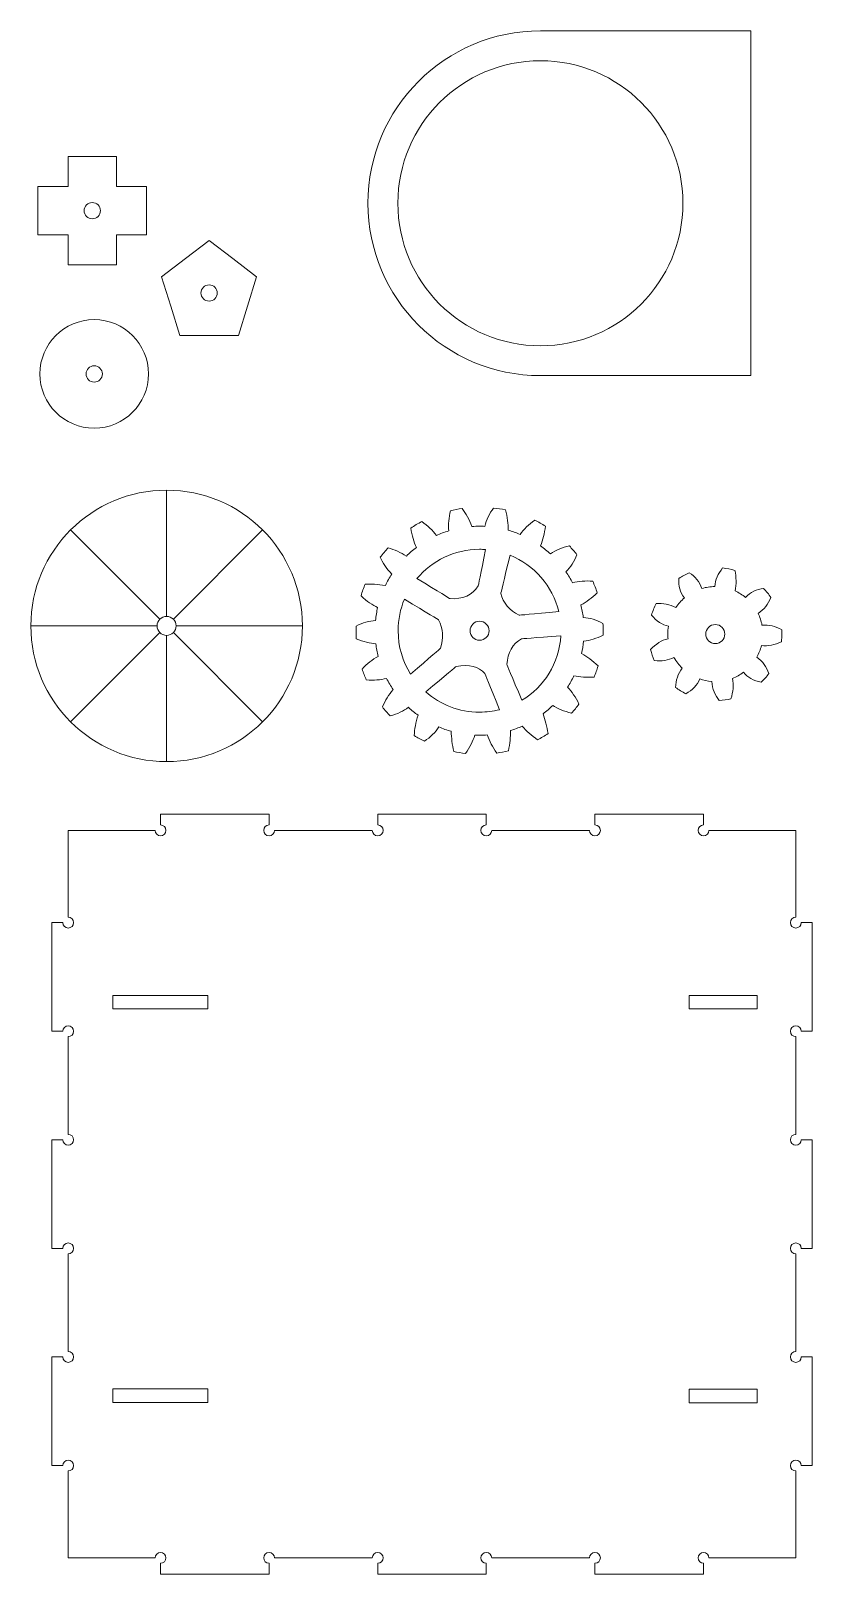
# Model space of a CAD drawing. Header units: centimetres. Extents: x -64 to 66, y 7 to 67.
# Drawn here: x 36.8 to 65.6, y 8.5 to 65.3 of the extents above; entities that cross this region are included whole.
import ezdxf

# ---------------------------------------------------------------- set-up
doc = ezdxf.new("R2010")
doc.units = ezdxf.units.CM
doc.header["$MEASUREMENT"] = 0
doc.layers.add('layer 1', color=7, linetype='Continuous')

msp = doc.modelspace()

# ---------------------------------------------------------------- linework, layer by layer
at = {"layer": 'layer 1', "color": 250, "lineweight": 20}
for points, knots in [([(55.5576, 52.61242), (52.0506, 52.61242), (49.2076, 55.45541), (49.2076, 58.9624), (49.2076, 58.9624), (49.2076, 62.46941), (52.0506, 65.3124), (55.5576, 65.3124)], [0, 0, 0, 0, 0.33333333, 0.33333333, 0.33333333, 0.33333333, 1, 1, 1, 1]), ([(55.5576, 65.3124), (55.5576, 65.3124), (63.30758, 65.3124), (63.30758, 65.3124), (63.30758, 65.3124), (63.30758, 65.3124), (63.30758, 52.61242), (63.30758, 52.61242), (63.30758, 52.61242), (63.30758, 52.61242), (55.5576, 52.61242), (55.5576, 52.61242)], [0, 0, 0, 0, 0.25, 0.25, 0.25, 0.25, 0.5, 0.5, 0.5, 0.5, 1, 1, 1, 1]), ([(55.5576, 64.2124), (58.45708, 64.2124), (60.80759, 61.8619), (60.80759, 58.9624), (60.80759, 58.9624), (60.80759, 56.06292), (58.45708, 53.71242), (55.5576, 53.71242), (55.5576, 53.71242), (52.6581, 53.71242), (50.3076, 56.06292), (50.3076, 58.9624), (50.3076, 58.9624), (50.3076, 61.8619), (52.6581, 64.2124), (55.5576, 64.2124)], [0, 0, 0, 0, 0.2, 0.2, 0.2, 0.2, 0.4, 0.4, 0.4, 0.4, 0.6, 0.6, 0.6, 0.6, 1, 1, 1, 1]), ([(39.94208, 59.57776), (39.94208, 59.57776), (41.05319, 59.57776), (41.05319, 59.57776), (41.05319, 59.57776), (41.05319, 59.57776), (41.05319, 57.79998), (41.05319, 57.79998), (41.05319, 57.79998), (41.05319, 57.79998), (39.94208, 57.79998), (39.94208, 57.79998), (39.94208, 57.79998), (39.94208, 57.79998), (39.94208, 56.68887), (39.94208, 56.68887), (39.94208, 56.68887), (39.94208, 56.68887), (38.1643, 56.68887), (38.1643, 56.68887), (38.1643, 56.68887), (38.1643, 56.68887), (38.1643, 57.79998), (38.1643, 57.79998), (38.1643, 57.79998), (38.1643, 57.79998), (37.05319, 57.79998), (37.05319, 57.79998), (37.05319, 57.79998), (37.05319, 57.79998), (37.05319, 59.57776), (37.05319, 59.57776), (37.05319, 59.57776), (37.05319, 59.57776), (38.1643, 59.57776), (38.1643, 59.57776), (38.1643, 59.57776), (38.1643, 59.57776), (38.1643, 60.68887), (38.1643, 60.68887), (38.1643, 60.68887), (38.1643, 60.68887), (39.94208, 60.68887), (39.94208, 60.68887), (39.94208, 60.68887), (39.94208, 60.68887), (39.94208, 59.57776), (39.94208, 59.57776)], [0, 0, 0, 0, 0.07692308, 0.07692308, 0.07692308, 0.07692308, 0.15384615, 0.15384615, 0.15384615, 0.15384615, 0.23076923, 0.23076923, 0.23076923, 0.23076923, 0.30769231, 0.30769231, 0.30769231, 0.30769231, 0.38461538, 0.38461538, 0.38461538, 0.38461538, 0.46153846, 0.46153846, 0.46153846, 0.46153846, 0.53846154, 0.53846154, 0.53846154, 0.53846154, 0.61538462, 0.61538462, 0.61538462, 0.61538462, 0.69230769, 0.69230769, 0.69230769, 0.69230769, 0.76923077, 0.76923077, 0.76923077, 0.76923077, 0.84615385, 0.84615385, 0.84615385, 0.84615385, 1, 1, 1, 1]), ([(39.05318, 58.98887), (39.21888, 58.98887), (39.35319, 58.85455), (39.35319, 58.68887), (39.35319, 58.68887), (39.35319, 58.52319), (39.21888, 58.38887), (39.05318, 58.38887), (39.05318, 58.38887), (38.8875, 58.38887), (38.7532, 58.52319), (38.7532, 58.68887), (38.7532, 58.68887), (38.7532, 58.85455), (38.8875, 58.98887), (39.05318, 58.98887)], [0, 0, 0, 0, 0.2, 0.2, 0.2, 0.2, 0.4, 0.4, 0.4, 0.4, 0.6, 0.6, 0.6, 0.6, 1, 1, 1, 1]), ([(43.35661, 57.5902), (43.35661, 57.5902), (42.4815, 56.92176), (42.4815, 56.92176), (42.4815, 56.92176), (42.4815, 56.92176), (41.60661, 56.25332), (41.60661, 56.25332), (41.60661, 56.25332), (41.60661, 56.25332), (41.94088, 55.17176), (41.94088, 55.17176), (41.94088, 55.17176), (41.94088, 55.17176), (42.27493, 54.0902), (42.27493, 54.0902), (42.27493, 54.0902), (42.27493, 54.0902), (43.35661, 54.0902), (43.35661, 54.0902), (43.35661, 54.0902), (43.35661, 54.0902), (44.43828, 54.0902), (44.43828, 54.0902), (44.43828, 54.0902), (44.43828, 54.0902), (44.77234, 55.17176), (44.77234, 55.17176), (44.77234, 55.17176), (44.77234, 55.17176), (45.10661, 56.25332), (45.10661, 56.25332), (45.10661, 56.25332), (45.10661, 56.25332), (44.23172, 56.92176), (44.23172, 56.92176), (44.23172, 56.92176), (44.23172, 56.92176), (43.35661, 57.5902), (43.35661, 57.5902)], [0, 0, 0, 0, 0.09090909, 0.09090909, 0.09090909, 0.09090909, 0.18181818, 0.18181818, 0.18181818, 0.18181818, 0.27272727, 0.27272727, 0.27272727, 0.27272727, 0.36363636, 0.36363636, 0.36363636, 0.36363636, 0.45454545, 0.45454545, 0.45454545, 0.45454545, 0.54545455, 0.54545455, 0.54545455, 0.54545455, 0.63636364, 0.63636364, 0.63636364, 0.63636364, 0.72727273, 0.72727273, 0.72727273, 0.72727273, 0.81818182, 0.81818182, 0.81818182, 0.81818182, 1, 1, 1, 1]), ([(43.35661, 55.95545), (43.52231, 55.95545), (43.65662, 55.82114), (43.65662, 55.65545), (43.65662, 55.65545), (43.65662, 55.48976), (43.52231, 55.35545), (43.35661, 55.35545), (43.35661, 55.35545), (43.19091, 55.35545), (43.0566, 55.48976), (43.0566, 55.65545), (43.0566, 55.65545), (43.0566, 55.82114), (43.19091, 55.95545), (43.35661, 55.95545)], [0, 0, 0, 0, 0.2, 0.2, 0.2, 0.2, 0.4, 0.4, 0.4, 0.4, 0.6, 0.6, 0.6, 0.6, 1, 1, 1, 1]), ([(39.12328, 54.67434), (38.01874, 54.67434), (37.12329, 53.77891), (37.12329, 52.67434), (37.12329, 52.67434), (37.12329, 51.56977), (38.01874, 50.67434), (39.12328, 50.67434), (39.12328, 50.67434), (40.22783, 50.67434), (41.12329, 51.56977), (41.12329, 52.67434), (41.12329, 52.67434), (41.12329, 53.77891), (40.22783, 54.67434), (39.12328, 54.67434)], [0, 0, 0, 0, 0.2, 0.2, 0.2, 0.2, 0.4, 0.4, 0.4, 0.4, 0.6, 0.6, 0.6, 0.6, 1, 1, 1, 1]), ([(39.12328, 52.97434), (38.95762, 52.97434), (38.8233, 52.84003), (38.8233, 52.67434), (38.8233, 52.67434), (38.8233, 52.50865), (38.95762, 52.37434), (39.12328, 52.37434), (39.12328, 52.37434), (39.28897, 52.37434), (39.42329, 52.50865), (39.42329, 52.67434), (39.42329, 52.67434), (39.42329, 52.84003), (39.28897, 52.97434), (39.12328, 52.97434)], [0, 0, 0, 0, 0.2, 0.2, 0.2, 0.2, 0.4, 0.4, 0.4, 0.4, 0.6, 0.6, 0.6, 0.6, 1, 1, 1, 1]), ([(41.7909, 48.3924), (44.55233, 48.3924), (46.79091, 46.15383), (46.79091, 43.3924), (46.79091, 43.3924), (46.79091, 40.63097), (44.55233, 38.3924), (41.7909, 38.3924), (41.7909, 38.3924), (39.02947, 38.3924), (36.7909, 40.63097), (36.7909, 43.3924), (36.7909, 43.3924), (36.7909, 46.15383), (39.02947, 48.3924), (41.7909, 48.3924)], [0, 0, 0, 0, 0.2, 0.2, 0.2, 0.2, 0.4, 0.4, 0.4, 0.4, 0.6, 0.6, 0.6, 0.6, 1, 1, 1, 1]), ([(49.84772, 44.8848), (49.91711, 45.02866), (49.99518, 45.16754), (50.08125, 45.30076), (50.08125, 45.30076), (49.87952, 45.5168), (49.73898, 45.72353), (49.65962, 45.92093), (49.65962, 45.92093), (49.74934, 46.04198), (49.84492, 46.15843), (49.94596, 46.26984), (49.94596, 46.26984), (49.94596, 46.26984), (49.94596, 46.26983), (49.94596, 46.26983), (49.94596, 46.26983), (50.19264, 46.20142), (50.41742, 46.09872), (50.6203, 45.96172), (50.6203, 45.96172), (50.73621, 46.07552), (50.85928, 46.18205), (50.98878, 46.28055), (50.98878, 46.28055), (50.89673, 46.48337), (50.82879, 46.72152), (50.78491, 46.995), (50.78491, 46.995), (50.91536, 47.08256), (51.05061, 47.16356), (51.19015, 47.23749), (51.19015, 47.23749), (51.19015, 47.23749), (51.19015, 47.23748), (51.19015, 47.23748), (51.19015, 47.23748), (51.40848, 47.08485), (51.58762, 46.91296), (51.72754, 46.72179), (51.72754, 46.72179), (51.87341, 46.78802), (52.02414, 46.84542), (52.17905, 46.8933), (52.17905, 46.8933), (52.16611, 47.13014), (52.18696, 47.37785), (52.24158, 47.63643), (52.24158, 47.63643), (52.3842, 47.67101), (52.52945, 47.69887), (52.67697, 47.71965), (52.67697, 47.71965), (52.81599, 47.5273), (52.9361, 47.30553), (53.03727, 47.05434), (53.03727, 47.05434), (53.12979, 47.06099), (53.22323, 47.06438), (53.31746, 47.06438), (53.31746, 47.06438), (53.38301, 47.06438), (53.44819, 47.06273), (53.51293, 47.0595), (53.51293, 47.0595), (53.56745, 47.30307), (53.67518, 47.52828), (53.83617, 47.73514), (53.83617, 47.73514), (53.98205, 47.71859), (54.12584, 47.69513), (54.26719, 47.66512), (54.26719, 47.66512), (54.26719, 47.66512), (54.26719, 47.66511), (54.26719, 47.66511), (54.26719, 47.66511), (54.34168, 47.39836), (54.37636, 47.14945), (54.37121, 46.91839), (54.37121, 46.91839), (54.52124, 46.87579), (54.66754, 46.82431), (54.80951, 46.76458), (54.80951, 46.76458), (54.94493, 46.95502), (55.12436, 47.12928), (55.34779, 47.28738), (55.34779, 47.28738), (55.484, 47.21936), (55.6163, 47.14469), (55.74429, 47.06384), (55.74429, 47.06384), (55.74429, 47.06384), (55.74429, 47.06383), (55.74429, 47.06383), (55.74429, 47.06383), (55.70444, 46.79831), (55.64392, 46.55778), (55.56272, 46.34223), (55.56272, 46.34223), (55.69097, 46.25001), (55.81331, 46.15009), (55.92907, 46.04316), (55.92907, 46.04316), (56.12559, 46.18137), (56.3571, 46.28043), (56.62362, 46.34036), (56.62362, 46.34036), (56.7222, 46.23615), (56.81589, 46.12727), (56.90435, 46.01411), (56.90435, 46.01411), (56.80146, 45.76508), (56.66594, 45.55531), (56.49779, 45.38479), (56.49779, 45.38479), (56.58679, 45.25464), (56.668, 45.11873), (56.74076, 44.97777), (56.74076, 44.97777), (56.74076, 44.97777), (56.74076, 44.97778), (56.74076, 44.97778), (56.74076, 44.97778), (56.9658, 45.03731), (57.21439, 45.05795), (57.48651, 45.0397), (57.48651, 45.0397), (57.54801, 44.89944), (57.60263, 44.75548), (57.64996, 44.60826), (57.64996, 44.60826), (57.46158, 44.42598), (57.26154, 44.27732), (57.04987, 44.16229), (57.04987, 44.16229), (57.08789, 44.01215), (57.11707, 43.85848), (57.13687, 43.7019), (57.13687, 43.7019), (57.13687, 43.7019), (57.13688, 43.7019), (57.13688, 43.7019), (57.13688, 43.7019), (57.38428, 43.68561), (57.62527, 43.61164), (57.85982, 43.47997), (57.85982, 43.47997), (57.86488, 43.39208), (57.86744, 43.30353), (57.86744, 43.21438), (57.86744, 43.21438), (57.86744, 43.15931), (57.86647, 43.10445), (57.86453, 43.04986), (57.86453, 43.04986), (57.6265, 42.93031), (57.3878, 42.85673), (57.14842, 42.82914), (57.14842, 42.82914), (57.13303, 42.67433), (57.10848, 42.52221), (57.07532, 42.37336), (57.07532, 42.37336), (57.28003, 42.25976), (57.4816, 42.1079), (57.68003, 41.91778), (57.68003, 41.91778), (57.6383, 41.77715), (57.58995, 41.63936), (57.53535, 41.50478), (57.53535, 41.50478), (57.53535, 41.50478), (57.53536, 41.50478), (57.53536, 41.50478), (57.53536, 41.50478), (57.25671, 41.49396), (57.00794, 41.5083), (56.78902, 41.54779), (56.78902, 41.54779), (56.71974, 41.40375), (56.64176, 41.26469), (56.55577, 41.13129), (56.55577, 41.13129), (56.71764, 40.97409), (56.85807, 40.76707), (56.97706, 40.51025), (56.97706, 40.51025), (56.89179, 40.39504), (56.8012, 40.284), (56.70569, 40.17749), (56.70569, 40.17749), (56.42798, 40.2485), (56.19599, 40.34343), (56.00972, 40.46227), (56.00972, 40.46227), (55.89815, 40.35311), (55.77997, 40.25067), (55.65583, 40.15563), (55.65583, 40.15563), (55.65583, 40.15563), (55.65584, 40.15563), (55.65584, 40.15563), (55.65584, 40.15563), (55.73636, 39.93015), (55.79697, 39.68679), (55.83771, 39.42555), (55.83771, 39.42555), (55.71374, 39.34292), (55.5855, 39.26621), (55.45336, 39.19584), (55.45336, 39.19584), (55.22891, 39.3556), (55.04133, 39.52345), (54.89061, 39.69941), (54.89061, 39.69941), (54.74941, 39.63612), (54.60371, 39.58109), (54.45411, 39.53493), (54.45411, 39.53493), (54.46143, 39.30504), (54.43572, 39.05619), (54.377, 38.7884), (54.377, 38.7884), (54.23633, 38.75485), (54.09312, 38.72782), (53.94772, 38.70768), (53.94772, 38.70768), (53.7926, 38.92861), (53.67662, 39.1509), (53.59977, 39.37457), (53.59977, 39.37457), (53.50656, 39.36782), (53.41241, 39.36438), (53.31746, 39.36438), (53.31746, 39.36438), (53.25982, 39.36438), (53.20249, 39.36565), (53.14548, 39.36815), (53.14548, 39.36815), (53.07671, 39.14635), (52.96131, 38.92148), (52.79929, 38.69356), (52.79929, 38.69356), (52.65252, 38.7102), (52.50786, 38.73383), (52.36566, 38.76409), (52.36566, 38.76409), (52.30918, 39.02015), (52.27792, 39.26814), (52.27187, 39.50806), (52.27187, 39.50806), (52.11598, 39.55195), (51.9641, 39.60542), (51.8169, 39.66777), (51.8169, 39.66777), (51.69057, 39.47061), (51.51297, 39.29565), (51.28413, 39.14288), (51.28413, 39.14288), (51.15656, 39.20671), (51.03239, 39.27638), (50.91202, 39.3515), (50.91202, 39.3515), (50.91202, 39.3515), (50.91201, 39.35149), (50.91201, 39.35149), (50.91201, 39.35149), (50.91896, 39.58521), (50.96607, 39.83477), (51.05333, 40.10018), (51.05333, 40.10018), (50.92927, 40.19052), (50.81084, 40.2881), (50.69861, 40.39228), (50.69861, 40.39228), (50.52132, 40.25252), (50.29609, 40.14712), (50.02295, 40.0761), (50.02295, 40.0761), (50.02295, 40.0761), (50.02296, 40.07611), (50.02296, 40.07611), (50.02296, 40.07611), (49.92218, 40.18188), (49.82642, 40.29249), (49.73612, 40.40757), (49.73612, 40.40757), (49.73612, 40.40757), (49.73611, 40.40756), (49.73611, 40.40756), (49.73611, 40.40756), (49.84407, 40.6456), (49.97687, 40.85902), (50.13448, 41.04781), (50.13448, 41.04781), (50.04514, 41.17883), (49.96364, 41.31565), (49.89075, 41.45758), (49.89075, 41.45758), (49.67074, 41.39977), (49.42164, 41.38072), (49.14341, 41.40044), (49.14341, 41.40044), (49.14341, 41.40044), (49.14343, 41.40044), (49.14343, 41.40044), (49.14343, 41.40044), (49.08625, 41.5318), (49.03512, 41.66639), (48.99033, 41.80384), (48.99033, 41.80384), (49.1726, 41.99855), (49.37058, 42.1538), (49.58424, 42.26958), (49.58424, 42.26958), (49.58424, 42.26958), (49.58425, 42.26958), (49.58425, 42.26958), (49.58425, 42.26958), (49.54642, 42.41951), (49.51738, 42.57295), (49.49773, 42.72928), (49.49773, 42.72928), (49.49773, 42.72928), (49.49772, 42.72928), (49.49772, 42.72928), (49.49772, 42.72928), (49.28194, 42.74718), (49.04161, 42.811), (48.77678, 42.92075), (48.77678, 42.92075), (48.7706, 43.01782), (48.76746, 43.11574), (48.76746, 43.21438), (48.76746, 43.21438), (48.76746, 43.27189), (48.76852, 43.32917), (48.77063, 43.38616), (48.77063, 43.38616), (49.01597, 43.50523), (49.25438, 43.57429), (49.48587, 43.59333), (49.48587, 43.59333), (49.50179, 43.75643), (49.52791, 43.91656), (49.56356, 44.07304), (49.56356, 44.07304), (49.56356, 44.07304), (49.56357, 44.07304), (49.56357, 44.07304), (49.56357, 44.07304), (49.37212, 44.15145), (49.16831, 44.29434), (48.95211, 44.50169), (48.95211, 44.50169), (48.95211, 44.50169), (48.95212, 44.50169), (48.95212, 44.50169), (48.95212, 44.50169), (48.99558, 44.64925), (49.04631, 44.79369), (49.10389, 44.9346), (49.10389, 44.9346), (49.10389, 44.9346), (49.10388, 44.9346), (49.10388, 44.9346), (49.10388, 44.9346), (49.31762, 44.93888), (49.56558, 44.92228), (49.84774, 44.8848), (49.84774, 44.8848), (49.84774, 44.8848), (49.84772, 44.8848), (49.84772, 44.8848)], [0, 0, 0, 0, 0.01052632, 0.01052632, 0.01052632, 0.01052632, 0.02105263, 0.02105263, 0.02105263, 0.02105263, 0.03157895, 0.03157895, 0.03157895, 0.03157895, 0.04210526, 0.04210526, 0.04210526, 0.04210526, 0.05263158, 0.05263158, 0.05263158, 0.05263158, 0.06315789, 0.06315789, 0.06315789, 0.06315789, 0.07368421, 0.07368421, 0.07368421, 0.07368421, 0.08421053, 0.08421053, 0.08421053, 0.08421053, 0.09473684, 0.09473684, 0.09473684, 0.09473684, 0.10526316, 0.10526316, 0.10526316, 0.10526316, 0.11578947, 0.11578947, 0.11578947, 0.11578947, 0.12631579, 0.12631579, 0.12631579, 0.12631579, 0.13684211, 0.13684211, 0.13684211, 0.13684211, 0.14736842, 0.14736842, 0.14736842, 0.14736842, 0.15789474, 0.15789474, 0.15789474, 0.15789474, 0.16842105, 0.16842105, 0.16842105, 0.16842105, 0.17894737, 0.17894737, 0.17894737, 0.17894737, 0.18947368, 0.18947368, 0.18947368, 0.18947368, 0.2, 0.2, 0.2, 0.2, 0.21052632, 0.21052632, 0.21052632, 0.21052632, 0.22105263, 0.22105263, 0.22105263, 0.22105263, 0.23157895, 0.23157895, 0.23157895, 0.23157895, 0.24210526, 0.24210526, 0.24210526, 0.24210526, 0.25263158, 0.25263158, 0.25263158, 0.25263158, 0.26315789, 0.26315789, 0.26315789, 0.26315789, 0.27368421, 0.27368421, 0.27368421, 0.27368421, 0.28421053, 0.28421053, 0.28421053, 0.28421053, 0.29473684, 0.29473684, 0.29473684, 0.29473684, 0.30526316, 0.30526316, 0.30526316, 0.30526316, 0.31578947, 0.31578947, 0.31578947, 0.31578947, 0.32631579, 0.32631579, 0.32631579, 0.32631579, 0.33684211, 0.33684211, 0.33684211, 0.33684211, 0.34736842, 0.34736842, 0.34736842, 0.34736842, 0.35789474, 0.35789474, 0.35789474, 0.35789474, 0.36842105, 0.36842105, 0.36842105, 0.36842105, 0.37894737, 0.37894737, 0.37894737, 0.37894737, 0.38947368, 0.38947368, 0.38947368, 0.38947368, 0.4, 0.4, 0.4, 0.4, 0.41052632, 0.41052632, 0.41052632, 0.41052632, 0.42105263, 0.42105263, 0.42105263, 0.42105263, 0.43157895, 0.43157895, 0.43157895, 0.43157895, 0.44210526, 0.44210526, 0.44210526, 0.44210526, 0.45263158, 0.45263158, 0.45263158, 0.45263158, 0.46315789, 0.46315789, 0.46315789, 0.46315789, 0.47368421, 0.47368421, 0.47368421, 0.47368421, 0.48421053, 0.48421053, 0.48421053, 0.48421053, 0.49473684, 0.49473684, 0.49473684, 0.49473684, 0.50526316, 0.50526316, 0.50526316, 0.50526316, 0.51578947, 0.51578947, 0.51578947, 0.51578947, 0.52631579, 0.52631579, 0.52631579, 0.52631579, 0.53684211, 0.53684211, 0.53684211, 0.53684211, 0.54736842, 0.54736842, 0.54736842, 0.54736842, 0.55789474, 0.55789474, 0.55789474, 0.55789474, 0.56842105, 0.56842105, 0.56842105, 0.56842105, 0.57894737, 0.57894737, 0.57894737, 0.57894737, 0.58947368, 0.58947368, 0.58947368, 0.58947368, 0.6, 0.6, 0.6, 0.6, 0.61052632, 0.61052632, 0.61052632, 0.61052632, 0.62105263, 0.62105263, 0.62105263, 0.62105263, 0.63157895, 0.63157895, 0.63157895, 0.63157895, 0.64210526, 0.64210526, 0.64210526, 0.64210526, 0.65263158, 0.65263158, 0.65263158, 0.65263158, 0.66315789, 0.66315789, 0.66315789, 0.66315789, 0.67368421, 0.67368421, 0.67368421, 0.67368421, 0.68421053, 0.68421053, 0.68421053, 0.68421053, 0.69473684, 0.69473684, 0.69473684, 0.69473684, 0.70526316, 0.70526316, 0.70526316, 0.70526316, 0.71578947, 0.71578947, 0.71578947, 0.71578947, 0.72631579, 0.72631579, 0.72631579, 0.72631579, 0.73684211, 0.73684211, 0.73684211, 0.73684211, 0.74736842, 0.74736842, 0.74736842, 0.74736842, 0.75789474, 0.75789474, 0.75789474, 0.75789474, 0.76842105, 0.76842105, 0.76842105, 0.76842105, 0.77894737, 0.77894737, 0.77894737, 0.77894737, 0.78947368, 0.78947368, 0.78947368, 0.78947368, 0.8, 0.8, 0.8, 0.8, 0.81052632, 0.81052632, 0.81052632, 0.81052632, 0.82105263, 0.82105263, 0.82105263, 0.82105263, 0.83157895, 0.83157895, 0.83157895, 0.83157895, 0.84210526, 0.84210526, 0.84210526, 0.84210526, 0.85263158, 0.85263158, 0.85263158, 0.85263158, 0.86315789, 0.86315789, 0.86315789, 0.86315789, 0.87368421, 0.87368421, 0.87368421, 0.87368421, 0.88421053, 0.88421053, 0.88421053, 0.88421053, 0.89473684, 0.89473684, 0.89473684, 0.89473684, 0.90526316, 0.90526316, 0.90526316, 0.90526316, 0.91578947, 0.91578947, 0.91578947, 0.91578947, 0.92631579, 0.92631579, 0.92631579, 0.92631579, 0.93684211, 0.93684211, 0.93684211, 0.93684211, 0.94736842, 0.94736842, 0.94736842, 0.94736842, 0.95789474, 0.95789474, 0.95789474, 0.95789474, 0.96842105, 0.96842105, 0.96842105, 0.96842105, 0.97894737, 0.97894737, 0.97894737, 0.97894737, 1, 1, 1, 1]), ([(53.26897, 44.86747), (53.26897, 44.86747), (53.3587, 45.31377), (53.53818, 46.20638), (53.53818, 46.20638), (53.4653, 46.21167), (53.39168, 46.21438), (53.31746, 46.21438), (53.31746, 46.21438), (52.39025, 46.21438), (51.56129, 45.79376), (51.01101, 45.13292), (51.01101, 45.13292), (51.82251, 44.64138), (52.22827, 44.39561), (52.22827, 44.39561), (52.22827, 44.39561), (52.69982, 44.36624), (53.04672, 44.52353), (53.26897, 44.86747)], [0, 0, 0, 0, 0.16666667, 0.16666667, 0.16666667, 0.16666667, 0.33333333, 0.33333333, 0.33333333, 0.33333333, 0.5, 0.5, 0.5, 0.5, 0.66666667, 0.66666667, 0.66666667, 0.66666667, 1, 1, 1, 1]), ([(54.7727, 43.7871), (54.7727, 43.7871), (55.26006, 43.83034), (56.23476, 43.91681), (56.23476, 43.91681), (56.00718, 44.86547), (55.32889, 45.63882), (54.43897, 45.99773), (54.43897, 45.99773), (54.21166, 45.05607), (54.09801, 44.58524), (54.09801, 44.58524), (54.09801, 44.58524), (54.19008, 44.23222), (54.41498, 43.96618), (54.7727, 43.7871)], [0, 0, 0, 0, 0.2, 0.2, 0.2, 0.2, 0.4, 0.4, 0.4, 0.4, 0.6, 0.6, 0.6, 0.6, 1, 1, 1, 1]), ([(62.72121, 45.43367), (62.57621, 45.47829), (62.42547, 45.50983), (62.27035, 45.52688), (62.27035, 45.52688), (62.09859, 45.3151), (62.00243, 45.08666), (61.98187, 44.84158), (61.98187, 44.84158), (61.8166, 44.83994), (61.65681, 44.81538), (61.50555, 44.77095), (61.50555, 44.77095), (61.41965, 45.01802), (61.2637, 45.20957), (61.03766, 45.34561), (61.03766, 45.34561), (61.03766, 45.34561), (61.03766, 45.3456), (61.03766, 45.3456), (61.03766, 45.3456), (60.90471, 45.28878), (60.77778, 45.22053), (60.65813, 45.1421), (60.65813, 45.1421), (60.65813, 45.1421), (60.65812, 45.14211), (60.65812, 45.14211), (60.65812, 45.14211), (60.63493, 44.86452), (60.70321, 44.62458), (60.86296, 44.42231), (60.86296, 44.42231), (60.74338, 44.32007), (60.63773, 44.20198), (60.54931, 44.07131), (60.54931, 44.07131), (60.31862, 44.18502), (60.07635, 44.2334), (59.8225, 44.21646), (59.8225, 44.21646), (59.8225, 44.21646), (59.82251, 44.21646), (59.82251, 44.21646), (59.82251, 44.21646), (59.75248, 44.08118), (59.69467, 43.93855), (59.65058, 43.79002), (59.65058, 43.79002), (59.82654, 43.57214), (60.03392, 43.43433), (60.27269, 43.3766), (60.27269, 43.3766), (60.25751, 43.28388), (60.24961, 43.18869), (60.24961, 43.09167), (60.24961, 43.09167), (60.24961, 43.03362), (60.25244, 42.97623), (60.25796, 42.91964), (60.25796, 42.91964), (60.01924, 42.86505), (59.80559, 42.73136), (59.61701, 42.51859), (59.61701, 42.51859), (59.65052, 42.37877), (59.69601, 42.24359), (59.75236, 42.11424), (59.75236, 42.11424), (60.02614, 42.08412), (60.26779, 42.12201), (60.47729, 42.2279), (60.47729, 42.2279), (60.55905, 42.08411), (60.66061, 41.95303), (60.77825, 41.83838), (60.77825, 41.83838), (60.62587, 41.62069), (60.54429, 41.38407), (60.53355, 41.12853), (60.53355, 41.12853), (60.65321, 41.03904), (60.78131, 40.96022), (60.91646, 40.8935), (60.91646, 40.8935), (61.16108, 41.03009), (61.33155, 41.21133), (61.42787, 41.4372), (61.42787, 41.4372), (61.56702, 41.38912), (61.71414, 41.35809), (61.86672, 41.34664), (61.86672, 41.34664), (61.89055, 41.06463), (61.98399, 40.83109), (62.14704, 40.64603), (62.14704, 40.64603), (62.29328, 40.6547), (62.43607, 40.67622), (62.5743, 40.70944), (62.5743, 40.70944), (62.65951, 40.96282), (62.67749, 41.21233), (62.62824, 41.45797), (62.62824, 41.45797), (62.77688, 41.5152), (62.91573, 41.59214), (63.0416, 41.68557), (63.0416, 41.68557), (63.18836, 41.49325), (63.40487, 41.37116), (63.69112, 41.31929), (63.69112, 41.31929), (63.79194, 41.41554), (63.88457, 41.52031), (63.96785, 41.63244), (63.96785, 41.63244), (63.89327, 41.87755), (63.74693, 42.08013), (63.52885, 42.24019), (63.52885, 42.24019), (63.60302, 42.37314), (63.66039, 42.51676), (63.69801, 42.66817), (63.69801, 42.66817), (63.69801, 42.66817), (63.69802, 42.66817), (63.69802, 42.66817), (63.69802, 42.66817), (63.94468, 42.64391), (64.18967, 42.68946), (64.43299, 42.8048), (64.43299, 42.8048), (64.44397, 42.8989), (64.44961, 42.99463), (64.44961, 43.09167), (64.44961, 43.09167), (64.44961, 43.14394), (64.44797, 43.19583), (64.44476, 43.24727), (64.44476, 43.24727), (64.21429, 43.38518), (63.97238, 43.44244), (63.71905, 43.41906), (63.71905, 43.41906), (63.69018, 43.57161), (63.64151, 43.71716), (63.57582, 43.85292), (63.57582, 43.85292), (63.57582, 43.85292), (63.5758, 43.85292), (63.5758, 43.85292), (63.5758, 43.85292), (63.79307, 44.00093), (63.951, 44.19457), (64.0496, 44.43386), (64.0496, 44.43386), (64.0496, 44.43386), (64.04959, 44.43386), (64.04959, 44.43386), (64.04959, 44.43386), (63.96973, 44.55556), (63.87933, 44.66975), (63.77969, 44.77508), (63.77969, 44.77508), (63.51775, 44.74313), (63.29654, 44.63122), (63.11604, 44.43934), (63.11604, 44.43934), (63.11604, 44.43934), (63.11604, 44.43935), (63.11604, 44.43935), (63.11604, 44.43935), (62.99873, 44.53664), (62.86851, 44.61891), (62.72833, 44.68319), (62.72833, 44.68319), (62.77982, 44.927), (62.77646, 45.18182), (62.71821, 45.44764)], [0, 0, 0, 0, 0.02173913, 0.02173913, 0.02173913, 0.02173913, 0.04347826, 0.04347826, 0.04347826, 0.04347826, 0.06521739, 0.06521739, 0.06521739, 0.06521739, 0.08695652, 0.08695652, 0.08695652, 0.08695652, 0.10869565, 0.10869565, 0.10869565, 0.10869565, 0.13043478, 0.13043478, 0.13043478, 0.13043478, 0.15217391, 0.15217391, 0.15217391, 0.15217391, 0.17391304, 0.17391304, 0.17391304, 0.17391304, 0.19565217, 0.19565217, 0.19565217, 0.19565217, 0.2173913, 0.2173913, 0.2173913, 0.2173913, 0.23913043, 0.23913043, 0.23913043, 0.23913043, 0.26086957, 0.26086957, 0.26086957, 0.26086957, 0.2826087, 0.2826087, 0.2826087, 0.2826087, 0.30434783, 0.30434783, 0.30434783, 0.30434783, 0.32608696, 0.32608696, 0.32608696, 0.32608696, 0.34782609, 0.34782609, 0.34782609, 0.34782609, 0.36956522, 0.36956522, 0.36956522, 0.36956522, 0.39130435, 0.39130435, 0.39130435, 0.39130435, 0.41304348, 0.41304348, 0.41304348, 0.41304348, 0.43478261, 0.43478261, 0.43478261, 0.43478261, 0.45652174, 0.45652174, 0.45652174, 0.45652174, 0.47826087, 0.47826087, 0.47826087, 0.47826087, 0.5, 0.5, 0.5, 0.5, 0.52173913, 0.52173913, 0.52173913, 0.52173913, 0.54347826, 0.54347826, 0.54347826, 0.54347826, 0.56521739, 0.56521739, 0.56521739, 0.56521739, 0.58695652, 0.58695652, 0.58695652, 0.58695652, 0.60869565, 0.60869565, 0.60869565, 0.60869565, 0.63043478, 0.63043478, 0.63043478, 0.63043478, 0.65217391, 0.65217391, 0.65217391, 0.65217391, 0.67391304, 0.67391304, 0.67391304, 0.67391304, 0.69565217, 0.69565217, 0.69565217, 0.69565217, 0.7173913, 0.7173913, 0.7173913, 0.7173913, 0.73913043, 0.73913043, 0.73913043, 0.73913043, 0.76086957, 0.76086957, 0.76086957, 0.76086957, 0.7826087, 0.7826087, 0.7826087, 0.7826087, 0.80434783, 0.80434783, 0.80434783, 0.80434783, 0.82608696, 0.82608696, 0.82608696, 0.82608696, 0.84782609, 0.84782609, 0.84782609, 0.84782609, 0.86956522, 0.86956522, 0.86956522, 0.86956522, 0.89130435, 0.89130435, 0.89130435, 0.89130435, 0.91304348, 0.91304348, 0.91304348, 0.91304348, 0.93478261, 0.93478261, 0.93478261, 0.93478261, 0.95652174, 0.95652174, 0.95652174, 0.95652174, 1, 1, 1, 1]), ([(51.87769, 42.56564), (51.87769, 42.56564), (51.48758, 42.23082), (50.77614, 41.61934), (50.77614, 41.61934), (50.48554, 42.08137), (50.31746, 42.62825), (50.31746, 43.21438), (50.31746, 43.21438), (50.31746, 43.62483), (50.39989, 44.01604), (50.54909, 44.37232), (50.54909, 44.37232), (51.38778, 43.86755), (51.80713, 43.61516), (51.80713, 43.61516), (51.80713, 43.61516), (51.97579, 43.29143), (51.99932, 42.94159), (51.87769, 42.56564)], [0, 0, 0, 0, 0.16666667, 0.16666667, 0.16666667, 0.16666667, 0.33333333, 0.33333333, 0.33333333, 0.33333333, 0.5, 0.5, 0.5, 0.5, 0.66666667, 0.66666667, 0.66666667, 0.66666667, 1, 1, 1, 1]), ([(41.7909, 43.7424), (41.98422, 43.7424), (42.14091, 43.58569), (42.14091, 43.39239), (42.14091, 43.39239), (42.14091, 43.1991), (41.98422, 43.0424), (41.7909, 43.0424), (41.7909, 43.0424), (41.5976, 43.0424), (41.4409, 43.1991), (41.4409, 43.39239), (41.4409, 43.39239), (41.4409, 43.58569), (41.5976, 43.7424), (41.7909, 43.7424)], [0, 0, 0, 0, 0.2, 0.2, 0.2, 0.2, 0.4, 0.4, 0.4, 0.4, 0.6, 0.6, 0.6, 0.6, 1, 1, 1, 1]), ([(53.31746, 43.56438), (53.51075, 43.56438), (53.66745, 43.40768), (53.66745, 43.21438), (53.66745, 43.21438), (53.66745, 43.02108), (53.51075, 42.86438), (53.31746, 42.86438), (53.31746, 42.86438), (53.12416, 42.86438), (52.96746, 43.02108), (52.96746, 43.21438), (52.96746, 43.21438), (52.96746, 43.40768), (53.12416, 43.56438), (53.31746, 43.56438)], [0, 0, 0, 0, 0.2, 0.2, 0.2, 0.2, 0.4, 0.4, 0.4, 0.4, 0.6, 0.6, 0.6, 0.6, 1, 1, 1, 1]), ([(61.99961, 43.44167), (62.19292, 43.44167), (62.34962, 43.28497), (62.34962, 43.09167), (62.34962, 43.09167), (62.34962, 42.89837), (62.19292, 42.74167), (61.99961, 42.74167), (61.99961, 42.74167), (61.80631, 42.74167), (61.64962, 42.89837), (61.64962, 43.09167), (61.64962, 43.09167), (61.64962, 43.28497), (61.80631, 43.44167), (61.99961, 43.44167)], [0, 0, 0, 0, 0.2, 0.2, 0.2, 0.2, 0.4, 0.4, 0.4, 0.4, 0.6, 0.6, 0.6, 0.6, 1, 1, 1, 1]), ([(54.87569, 40.65029), (55.68909, 41.14567), (56.24823, 42.01721), (56.31145, 43.02329), (56.31145, 43.02329), (55.34293, 42.95338), (54.85865, 42.91842), (54.85865, 42.91842), (54.85865, 42.91842), (54.53898, 42.73142), (54.35965, 42.41392), (54.32068, 41.96592), (54.32068, 41.96592), (54.32068, 41.96592), (54.50569, 41.52738), (54.87569, 40.6503), (54.87569, 40.6503), (54.87569, 40.6503), (54.87569, 40.65029), (54.87569, 40.65029)], [0, 0, 0, 0, 0.16666667, 0.16666667, 0.16666667, 0.16666667, 0.33333333, 0.33333333, 0.33333333, 0.33333333, 0.5, 0.5, 0.5, 0.5, 0.66666667, 0.66666667, 0.66666667, 0.66666667, 1, 1, 1, 1]), ([(53.50929, 41.6396), (53.50929, 41.6396), (53.68963, 41.19458), (54.05031, 40.30453), (54.05031, 40.30453), (53.81578, 40.24565), (53.57026, 40.21438), (53.31746, 40.21438), (53.31746, 40.21438), (52.55991, 40.21438), (51.86794, 40.49517), (51.33995, 40.95833), (51.33995, 40.95833), (52.08061, 41.58302), (52.45095, 41.89536), (52.45095, 41.89536), (52.45095, 41.89536), (52.93533, 41.98822), (53.28812, 41.90297), (53.50929, 41.6396)], [0, 0, 0, 0, 0.16666667, 0.16666667, 0.16666667, 0.16666667, 0.33333333, 0.33333333, 0.33333333, 0.33333333, 0.5, 0.5, 0.5, 0.5, 0.66666667, 0.66666667, 0.66666667, 0.66666667, 1, 1, 1, 1]), ([(41.56559, 36.06001), (41.67605, 36.06001), (41.76559, 35.97047), (41.76559, 35.86001), (41.76559, 35.86001), (41.76559, 35.74955), (41.67605, 35.66001), (41.56559, 35.66001), (41.56559, 35.66001), (41.45513, 35.66001), (41.36559, 35.74955), (41.36559, 35.86001)], [0, 0, 0, 0, 0.25, 0.25, 0.25, 0.25, 0.5, 0.5, 0.5, 0.5, 1, 1, 1, 1]), ([(45.76559, 35.86001), (45.76559, 35.74955), (45.67605, 35.66001), (45.56559, 35.66001), (45.56559, 35.66001), (45.45513, 35.66001), (45.36559, 35.74955), (45.36559, 35.86001), (45.36559, 35.86001), (45.36559, 35.97047), (45.45513, 36.06001), (45.56559, 36.06001)], [0, 0, 0, 0, 0.25, 0.25, 0.25, 0.25, 0.5, 0.5, 0.5, 0.5, 1, 1, 1, 1]), ([(49.56558, 36.06001), (49.67604, 36.06001), (49.76558, 35.97047), (49.76558, 35.86001), (49.76558, 35.86001), (49.76558, 35.74955), (49.67604, 35.66001), (49.56558, 35.66001), (49.56558, 35.66001), (49.45512, 35.66001), (49.36558, 35.74955), (49.36558, 35.86001)], [0, 0, 0, 0, 0.25, 0.25, 0.25, 0.25, 0.5, 0.5, 0.5, 0.5, 1, 1, 1, 1]), ([(53.76558, 35.86001), (53.76558, 35.74955), (53.67604, 35.66001), (53.56558, 35.66001), (53.56558, 35.66001), (53.45512, 35.66001), (53.36558, 35.74955), (53.36558, 35.86001), (53.36558, 35.86001), (53.36558, 35.97047), (53.45512, 36.06001), (53.56558, 36.06001)], [0, 0, 0, 0, 0.25, 0.25, 0.25, 0.25, 0.5, 0.5, 0.5, 0.5, 1, 1, 1, 1]), ([(57.56558, 36.06001), (57.67604, 36.06001), (57.76558, 35.97047), (57.76558, 35.86001), (57.76558, 35.86001), (57.76558, 35.74955), (57.67604, 35.66001), (57.56558, 35.66001), (57.56558, 35.66001), (57.45512, 35.66001), (57.36558, 35.74955), (57.36558, 35.86001)], [0, 0, 0, 0, 0.25, 0.25, 0.25, 0.25, 0.5, 0.5, 0.5, 0.5, 1, 1, 1, 1]), ([(61.76558, 35.86001), (61.76558, 35.74955), (61.67604, 35.66001), (61.56558, 35.66001), (61.56558, 35.66001), (61.45512, 35.66001), (61.36558, 35.74955), (61.36558, 35.86001), (61.36558, 35.86001), (61.36558, 35.97047), (61.45512, 36.06001), (61.56558, 36.06001)], [0, 0, 0, 0, 0.25, 0.25, 0.25, 0.25, 0.5, 0.5, 0.5, 0.5, 1, 1, 1, 1]), ([(38.16558, 32.66001), (38.27604, 32.66001), (38.36558, 32.57047), (38.36558, 32.46001), (38.36558, 32.46001), (38.36558, 32.34955), (38.27604, 32.26001), (38.16558, 32.26001), (38.16558, 32.26001), (38.05512, 32.26001), (37.96558, 32.34955), (37.96558, 32.46001)], [0, 0, 0, 0, 0.25, 0.25, 0.25, 0.25, 0.5, 0.5, 0.5, 0.5, 1, 1, 1, 1]), ([(65.16557, 32.46001), (65.16557, 32.34955), (65.07603, 32.26001), (64.96557, 32.26001), (64.96557, 32.26001), (64.85511, 32.26001), (64.76557, 32.34955), (64.76557, 32.46001), (64.76557, 32.46001), (64.76557, 32.57047), (64.85511, 32.66001), (64.96557, 32.66001)], [0, 0, 0, 0, 0.25, 0.25, 0.25, 0.25, 0.5, 0.5, 0.5, 0.5, 1, 1, 1, 1]), ([(39.81419, 29.28228), (39.81419, 29.28228), (39.81419, 29.78226), (39.81419, 29.78226), (39.81419, 29.78226), (39.81419, 29.78226), (43.3142, 29.78226), (43.3142, 29.78226), (43.3142, 29.78226), (43.3142, 29.78226), (43.3142, 29.28228), (43.3142, 29.28228), (43.3142, 29.28228), (43.3142, 29.28228), (39.81419, 29.28228), (39.81419, 29.28228)], [0, 0, 0, 0, 0.2, 0.2, 0.2, 0.2, 0.4, 0.4, 0.4, 0.4, 0.6, 0.6, 0.6, 0.6, 1, 1, 1, 1]), ([(61.04029, 29.28118), (61.04029, 29.28118), (61.04029, 29.78116), (61.04029, 29.78116), (61.04029, 29.78116), (61.04029, 29.78116), (63.54028, 29.78116), (63.54028, 29.78116), (63.54028, 29.78116), (63.54028, 29.78116), (63.54028, 29.28118), (63.54028, 29.28118), (63.54028, 29.28118), (63.54028, 29.28118), (61.04029, 29.28118), (61.04029, 29.28118)], [0, 0, 0, 0, 0.2, 0.2, 0.2, 0.2, 0.4, 0.4, 0.4, 0.4, 0.6, 0.6, 0.6, 0.6, 1, 1, 1, 1]), ([(37.96558, 28.46001), (37.96558, 28.57047), (38.05512, 28.66001), (38.16558, 28.66001), (38.16558, 28.66001), (38.27604, 28.66001), (38.36558, 28.57047), (38.36558, 28.46001), (38.36558, 28.46001), (38.36558, 28.34955), (38.27604, 28.26001), (38.16558, 28.26001)], [0, 0, 0, 0, 0.25, 0.25, 0.25, 0.25, 0.5, 0.5, 0.5, 0.5, 1, 1, 1, 1]), ([(64.96557, 28.26001), (64.85511, 28.26001), (64.76557, 28.34955), (64.76557, 28.46001), (64.76557, 28.46001), (64.76557, 28.57047), (64.85511, 28.66001), (64.96557, 28.66001), (64.96557, 28.66001), (65.07603, 28.66001), (65.16557, 28.57047), (65.16557, 28.46001)], [0, 0, 0, 0, 0.25, 0.25, 0.25, 0.25, 0.5, 0.5, 0.5, 0.5, 1, 1, 1, 1]), ([(38.16558, 24.66001), (38.27604, 24.66001), (38.36558, 24.57047), (38.36558, 24.46001), (38.36558, 24.46001), (38.36558, 24.34955), (38.27604, 24.26001), (38.16558, 24.26001), (38.16558, 24.26001), (38.05512, 24.26001), (37.96558, 24.34955), (37.96558, 24.46001)], [0, 0, 0, 0, 0.25, 0.25, 0.25, 0.25, 0.5, 0.5, 0.5, 0.5, 1, 1, 1, 1]), ([(65.16557, 24.46001), (65.16557, 24.34955), (65.07603, 24.26001), (64.96557, 24.26001), (64.96557, 24.26001), (64.85511, 24.26001), (64.76557, 24.34955), (64.76557, 24.46001), (64.76557, 24.46001), (64.76557, 24.57047), (64.85511, 24.66001), (64.96557, 24.66001)], [0, 0, 0, 0, 0.25, 0.25, 0.25, 0.25, 0.5, 0.5, 0.5, 0.5, 1, 1, 1, 1]), ([(37.96558, 20.46001), (37.96558, 20.57047), (38.05512, 20.66001), (38.16558, 20.66001), (38.16558, 20.66001), (38.27604, 20.66001), (38.36558, 20.57047), (38.36558, 20.46001), (38.36558, 20.46001), (38.36558, 20.34955), (38.27604, 20.26001), (38.16558, 20.26001)], [0, 0, 0, 0, 0.25, 0.25, 0.25, 0.25, 0.5, 0.5, 0.5, 0.5, 1, 1, 1, 1]), ([(64.96557, 20.26001), (64.85511, 20.26001), (64.76557, 20.34955), (64.76557, 20.46001), (64.76557, 20.46001), (64.76557, 20.57047), (64.85511, 20.66001), (64.96557, 20.66001), (64.96557, 20.66001), (65.07603, 20.66001), (65.16557, 20.57047), (65.16557, 20.46001)], [0, 0, 0, 0, 0.25, 0.25, 0.25, 0.25, 0.5, 0.5, 0.5, 0.5, 1, 1, 1, 1]), ([(38.16558, 16.66001), (38.27604, 16.66001), (38.36558, 16.57047), (38.36558, 16.46001), (38.36558, 16.46001), (38.36558, 16.34955), (38.27604, 16.26001), (38.16558, 16.26001), (38.16558, 16.26001), (38.05512, 16.26001), (37.96558, 16.34955), (37.96558, 16.46001)], [0, 0, 0, 0, 0.25, 0.25, 0.25, 0.25, 0.5, 0.5, 0.5, 0.5, 1, 1, 1, 1]), ([(65.16557, 16.46001), (65.16557, 16.34955), (65.07603, 16.26001), (64.96557, 16.26001), (64.96557, 16.26001), (64.85511, 16.26001), (64.76557, 16.34955), (64.76557, 16.46001), (64.76557, 16.46001), (64.76557, 16.57047), (64.85511, 16.66001), (64.96557, 16.66001)], [0, 0, 0, 0, 0.25, 0.25, 0.25, 0.25, 0.5, 0.5, 0.5, 0.5, 1, 1, 1, 1]), ([(39.81128, 14.78424), (39.81128, 14.78424), (39.81128, 15.28422), (39.81128, 15.28422), (39.81128, 15.28422), (39.81128, 15.28422), (43.31128, 15.28422), (43.31128, 15.28422), (43.31128, 15.28422), (43.31128, 15.28422), (43.31128, 14.78424), (43.31128, 14.78424), (43.31128, 14.78424), (43.31128, 14.78424), (39.81128, 14.78424), (39.81128, 14.78424)], [0, 0, 0, 0, 0.2, 0.2, 0.2, 0.2, 0.4, 0.4, 0.4, 0.4, 0.6, 0.6, 0.6, 0.6, 1, 1, 1, 1]), ([(61.04029, 14.77655), (61.04029, 14.77655), (61.04029, 15.27653), (61.04029, 15.27653), (61.04029, 15.27653), (61.04029, 15.27653), (63.54028, 15.27653), (63.54028, 15.27653), (63.54028, 15.27653), (63.54028, 15.27653), (63.54028, 14.77655), (63.54028, 14.77655), (63.54028, 14.77655), (63.54028, 14.77655), (61.04029, 14.77655), (61.04029, 14.77655)], [0, 0, 0, 0, 0.2, 0.2, 0.2, 0.2, 0.4, 0.4, 0.4, 0.4, 0.6, 0.6, 0.6, 0.6, 1, 1, 1, 1]), ([(37.96558, 12.46001), (37.96558, 12.57047), (38.05512, 12.66001), (38.16558, 12.66001), (38.16558, 12.66001), (38.27604, 12.66001), (38.36558, 12.57047), (38.36558, 12.46001), (38.36558, 12.46001), (38.36558, 12.34955), (38.27604, 12.26001), (38.16558, 12.26001)], [0, 0, 0, 0, 0.25, 0.25, 0.25, 0.25, 0.5, 0.5, 0.5, 0.5, 1, 1, 1, 1]), ([(64.96557, 12.26001), (64.85511, 12.26001), (64.76557, 12.34955), (64.76557, 12.46001), (64.76557, 12.46001), (64.76557, 12.57047), (64.85511, 12.66001), (64.96557, 12.66001), (64.96557, 12.66001), (65.07603, 12.66001), (65.16557, 12.57047), (65.16557, 12.46001)], [0, 0, 0, 0, 0.25, 0.25, 0.25, 0.25, 0.5, 0.5, 0.5, 0.5, 1, 1, 1, 1]), ([(41.36559, 9.06001), (41.36559, 9.17047), (41.45513, 9.26001), (41.56559, 9.26001), (41.56559, 9.26001), (41.67605, 9.26001), (41.76559, 9.17047), (41.76559, 9.06001), (41.76559, 9.06001), (41.76559, 8.94955), (41.67605, 8.86001), (41.56559, 8.86001)], [0, 0, 0, 0, 0.25, 0.25, 0.25, 0.25, 0.5, 0.5, 0.5, 0.5, 1, 1, 1, 1]), ([(45.56559, 8.86001), (45.45513, 8.86001), (45.36559, 8.94955), (45.36559, 9.06001), (45.36559, 9.06001), (45.36559, 9.17047), (45.45513, 9.26001), (45.56559, 9.26001), (45.56559, 9.26001), (45.67605, 9.26001), (45.76559, 9.17047), (45.76559, 9.06001)], [0, 0, 0, 0, 0.25, 0.25, 0.25, 0.25, 0.5, 0.5, 0.5, 0.5, 1, 1, 1, 1]), ([(49.36558, 9.06001), (49.36558, 9.17047), (49.45512, 9.26001), (49.56558, 9.26001), (49.56558, 9.26001), (49.67604, 9.26001), (49.76558, 9.17047), (49.76558, 9.06001), (49.76558, 9.06001), (49.76558, 8.94955), (49.67604, 8.86001), (49.56558, 8.86001)], [0, 0, 0, 0, 0.25, 0.25, 0.25, 0.25, 0.5, 0.5, 0.5, 0.5, 1, 1, 1, 1]), ([(53.56558, 8.86001), (53.45512, 8.86001), (53.36558, 8.94955), (53.36558, 9.06001), (53.36558, 9.06001), (53.36558, 9.17047), (53.45512, 9.26001), (53.56558, 9.26001), (53.56558, 9.26001), (53.67604, 9.26001), (53.76558, 9.17047), (53.76558, 9.06001)], [0, 0, 0, 0, 0.25, 0.25, 0.25, 0.25, 0.5, 0.5, 0.5, 0.5, 1, 1, 1, 1]), ([(57.36558, 9.06001), (57.36558, 9.17047), (57.45512, 9.26001), (57.56558, 9.26001), (57.56558, 9.26001), (57.67604, 9.26001), (57.76558, 9.17047), (57.76558, 9.06001), (57.76558, 9.06001), (57.76558, 8.94955), (57.67604, 8.86001), (57.56558, 8.86001)], [0, 0, 0, 0, 0.25, 0.25, 0.25, 0.25, 0.5, 0.5, 0.5, 0.5, 1, 1, 1, 1]), ([(61.56558, 8.86001), (61.45512, 8.86001), (61.36558, 8.94955), (61.36558, 9.06001), (61.36558, 9.06001), (61.36558, 9.17047), (61.45512, 9.26001), (61.56558, 9.26001), (61.56558, 9.26001), (61.67604, 9.26001), (61.76558, 9.17047), (61.76558, 9.06001)], [0, 0, 0, 0, 0.25, 0.25, 0.25, 0.25, 0.5, 0.5, 0.5, 0.5, 1, 1, 1, 1])]:
    msp.add_open_spline(points, degree=3, knots=knots, dxfattribs=at)
for points in [[(41.7909, 48.3924), (41.7909, 48.3924), (41.7909, 43.7424), (41.7909, 43.7424)], [(38.25537, 46.92793), (38.25537, 46.92793), (41.54341, 43.63989), (41.54341, 43.63989)], [(42.0384, 43.63989), (42.0384, 43.63989), (45.32644, 46.92793), (45.32644, 46.92793)], [(36.7909, 43.3924), (36.7909, 43.3924), (41.4409, 43.3924), (41.4409, 43.3924)], [(42.14091, 43.3924), (42.14091, 43.3924), (46.79091, 43.3924), (46.79091, 43.3924)], [(38.25537, 39.85687), (38.25537, 39.85687), (41.54341, 43.14491), (41.54341, 43.14491)], [(41.7909, 43.0424), (41.7909, 43.0424), (41.7909, 38.3924), (41.7909, 38.3924)], [(42.0384, 43.14491), (42.0384, 43.14491), (45.32644, 39.85687), (45.32644, 39.85687)], [(41.56559, 36.46001), (41.56559, 36.46001), (41.56559, 36.06001), (41.56559, 36.06001)], [(41.56559, 36.46001), (41.56559, 36.46001), (45.56559, 36.46001), (45.56559, 36.46001)], [(45.56559, 36.46001), (45.56559, 36.46001), (45.56559, 36.06001), (45.56559, 36.06001)], [(49.56558, 36.46001), (49.56558, 36.46001), (49.56558, 36.06001), (49.56558, 36.06001)], [(49.56558, 36.46001), (49.56558, 36.46001), (53.56558, 36.46001), (53.56558, 36.46001)], [(53.56558, 36.46001), (53.56558, 36.46001), (53.56558, 36.06001), (53.56558, 36.06001)], [(57.56558, 36.46001), (57.56558, 36.46001), (57.56558, 36.06001), (57.56558, 36.06001)], [(57.56558, 36.46001), (57.56558, 36.46001), (61.56558, 36.46001), (61.56558, 36.46001)], [(61.56558, 36.46001), (61.56558, 36.46001), (61.56558, 36.06001), (61.56558, 36.06001)], [(41.36559, 35.86001), (41.36559, 35.86001), (38.16558, 35.86001), (38.16558, 35.86001)], [(38.16558, 32.66001), (38.16558, 32.66001), (38.16558, 35.86001), (38.16558, 35.86001)], [(45.76559, 35.86001), (45.76559, 35.86001), (49.36558, 35.86001), (49.36558, 35.86001)], [(53.76558, 35.86001), (53.76558, 35.86001), (57.36558, 35.86001), (57.36558, 35.86001)], [(61.76558, 35.86001), (61.76558, 35.86001), (64.96557, 35.86001), (64.96557, 35.86001)], [(64.96557, 32.66001), (64.96557, 32.66001), (64.96557, 35.86001), (64.96557, 35.86001)], [(37.96558, 32.46001), (37.96558, 32.46001), (37.56558, 32.46001), (37.56558, 32.46001)], [(37.56558, 32.46001), (37.56558, 32.46001), (37.56558, 28.46001), (37.56558, 28.46001)], [(65.16557, 32.46001), (65.16557, 32.46001), (65.56557, 32.46001), (65.56557, 32.46001)], [(65.56557, 32.46001), (65.56557, 32.46001), (65.56557, 28.46001), (65.56557, 28.46001)], [(37.96558, 28.46001), (37.96558, 28.46001), (37.56558, 28.46001), (37.56558, 28.46001)], [(65.16557, 28.46001), (65.16557, 28.46001), (65.56557, 28.46001), (65.56557, 28.46001)], [(38.16558, 28.26001), (38.16558, 28.26001), (38.16558, 24.66001), (38.16558, 24.66001)], [(64.96557, 28.26001), (64.96557, 28.26001), (64.96557, 24.66001), (64.96557, 24.66001)], [(37.96558, 24.46001), (37.96558, 24.46001), (37.56558, 24.46001), (37.56558, 24.46001)], [(37.56558, 24.46001), (37.56558, 24.46001), (37.56558, 20.46001), (37.56558, 20.46001)], [(65.16557, 24.46001), (65.16557, 24.46001), (65.56557, 24.46001), (65.56557, 24.46001)], [(65.56557, 24.46001), (65.56557, 24.46001), (65.56557, 20.46001), (65.56557, 20.46001)], [(37.96558, 20.46001), (37.96558, 20.46001), (37.56558, 20.46001), (37.56558, 20.46001)], [(38.16558, 20.26001), (38.16558, 20.26001), (38.16558, 16.66001), (38.16558, 16.66001)], [(64.96557, 20.26001), (64.96557, 20.26001), (64.96557, 16.66001), (64.96557, 16.66001)], [(65.16557, 20.46001), (65.16557, 20.46001), (65.56557, 20.46001), (65.56557, 20.46001)], [(37.96558, 16.46001), (37.96558, 16.46001), (37.56558, 16.46001), (37.56558, 16.46001)], [(37.56558, 16.46001), (37.56558, 16.46001), (37.56558, 12.46001), (37.56558, 12.46001)], [(65.16557, 16.46001), (65.16557, 16.46001), (65.56557, 16.46001), (65.56557, 16.46001)], [(65.56557, 16.46001), (65.56557, 16.46001), (65.56557, 12.46001), (65.56557, 12.46001)], [(37.96558, 12.46001), (37.96558, 12.46001), (37.56558, 12.46001), (37.56558, 12.46001)], [(38.16558, 12.26001), (38.16558, 12.26001), (38.16558, 9.06001), (38.16558, 9.06001)], [(64.96557, 12.26001), (64.96557, 12.26001), (64.96557, 9.06001), (64.96557, 9.06001)], [(65.16557, 12.46001), (65.16557, 12.46001), (65.56557, 12.46001), (65.56557, 12.46001)], [(41.36559, 9.06001), (41.36559, 9.06001), (38.16558, 9.06001), (38.16558, 9.06001)], [(41.56559, 8.86001), (41.56559, 8.86001), (41.56559, 8.46001), (41.56559, 8.46001)], [(45.56559, 8.86001), (45.56559, 8.86001), (45.56559, 8.46001), (45.56559, 8.46001)], [(45.76559, 9.06001), (45.76559, 9.06001), (49.36558, 9.06001), (49.36558, 9.06001)], [(49.56558, 8.86001), (49.56558, 8.86001), (49.56558, 8.46001), (49.56558, 8.46001)], [(53.56558, 8.86001), (53.56558, 8.86001), (53.56558, 8.46001), (53.56558, 8.46001)], [(53.76558, 9.06001), (53.76558, 9.06001), (57.36558, 9.06001), (57.36558, 9.06001)], [(57.56558, 8.86001), (57.56558, 8.86001), (57.56558, 8.46001), (57.56558, 8.46001)], [(61.56558, 8.86001), (61.56558, 8.86001), (61.56558, 8.46001), (61.56558, 8.46001)], [(61.76558, 9.06001), (61.76558, 9.06001), (64.96557, 9.06001), (64.96557, 9.06001)], [(41.56559, 8.46001), (41.56559, 8.46001), (45.56559, 8.46001), (45.56559, 8.46001)], [(49.56558, 8.46001), (49.56558, 8.46001), (53.56558, 8.46001), (53.56558, 8.46001)], [(57.56558, 8.46001), (57.56558, 8.46001), (61.56558, 8.46001), (61.56558, 8.46001)]]:
    msp.add_open_spline(points, degree=3, dxfattribs=at)

doc.saveas('drawing.dxf')
